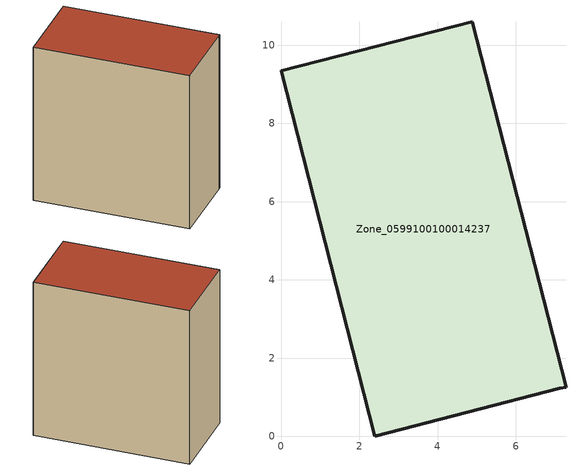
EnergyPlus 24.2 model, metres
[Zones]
Zone_0599100100014237
 floor ground (C_G): 7.12,1.23 2.4,0 0,9.35 4.89,10.61 7.28,1.26 z3.46
 wall outside (C_F): 7.28,1.26 4.89,10.61 0,9.35 2.4,0 7.12,1.23 7.28,1.26 z3.46:13.69
 roof outside (C_R): 2.4,0 7.12,1.23 7.28,1.26 4.89,10.61 0,9.35 z13.69
[BUILDING]
Pand.0599100100014237: North Axis=0; Terrain=City; Loads Convergence Tolerance Value=0.04; Temperature Convergence Tolerance Value=0.4; Solar Distribution=FullExterior; Maximum Number of Warmup Days=25; Minimum Number of Warmup Days=1
[Site:Location]
Rotterdam.The.Hague.AP_ZH_NLD Design_Conditions: Latitude=51.96; Longitude=4.45; Time Zone=1; Elevation=-4.5
[SITE:GROUNDTEMPERATURE:BUILDINGSURFACE]
18, 18, 18, 18, 18, 18, 18, 18, 18, 18, 18, 18
[MATERIAL] Thermal Absorptance=0.9; Solar Absorptance=0.7; Visible Absorptance=0.7
Name | Roughness | Thickness | Conductivity | Density | Specific Heat
G.TI.2015-2018 | MediumSmooth | 0.15 | 0.0428571 | 540 | 1210
F.TI.2015-2018 | Rough | 0.3 | 0.0666667 | 1920 | 840
R.TI.2015-2018 | MediumRough | 0.2 | 0.0333333 | 1500 | 1000
[CONSTRUCTION]
C_G: G.TI.2015-2018
C_F: F.TI.2015-2018
C_R: R.TI.2015-2018
[ZONE]
Zone_0599100100014237: Type=1; Multiplier=1; Ceiling Height=Autocalculate; Volume=Autocalculate; Floor Area=autocalculate; Part of Total Floor Area=Yes
[ZONEINFILTRATION:DESIGNFLOWRATE]
Infil_Zone_0599100100014237: Zone or ZoneList or Space or SpaceList=Zone_0599100100014237; Schedule=AlwaysOn; Design Flow Rate Calculation Method=Flow/Area; Flow Rate per Floor Area=0.0015; Constant Term Coefficient=1; Temperature Term Coefficient=0; Velocity Term Coefficient=0; Velocity Squared Term Coefficient=0
[HVACTEMPLATE:ZONE:IDEALLOADSAIRSYSTEM]
Zone_0599100100014237: Maximum Heating Supply Air Temperature=50; Minimum Cooling Supply Air Temperature=13; Maximum Heating Supply Air Humidity Ratio=0.0156; Minimum Cooling Supply Air Humidity Ratio=0.0077; Heating Limit=NoLimit; Cooling Limit=NoLimit; Dehumidification Control Type=ConstantSensibleHeatRatio; Cooling Sensible Heat Ratio=0.7; Dehumidification Setpoint=60; Humidification Control Type=None; Humidification Setpoint=30; Outdoor Air Method=None; Outdoor Air Flow Rate per Person=0.00944; Outdoor Air Flow Rate per Zone Floor Area=0; Outdoor Air Flow Rate per Zone=0; Demand Controlled Ventilation Type=None; Outdoor Air Economizer Type=NoEconomizer; Heat Recovery Type=None; Sensible Heat Recovery Effectiveness=0.7; Latent Heat Recovery Effectiveness=0.65
[ZONECONTROL:THERMOSTAT]
ThermostatControl_Zone_0599100100014237: Zone or ZoneList=Zone_0599100100014237; Control Type Schedule=DualSetpointControlType; Control 1=Thermostat_Zone_0599100100014237; Temperature Difference Between Cutout And Setpoint=0
[THERMOSTATSETPOINT:DUALSETPOINT]
Thermostat_Zone_0599100100014237: Heating Setpoint Temperature Schedule=HeatingSetpoint_Zone_0599100100014237; Cooling Setpoint Temperature Schedule=CoolingSetpoint_Zone_0599100100014237
[SCHEDULE:COMPACT]
HeatingSetpoint_Zone_0599100100014237: Through: 12/31, For: AllDays, Until: 24:00, 21
CoolingSetpoint_Zone_0599100100014237: Through: 12/31, For: AllDays, Until: 24:00, 24
DualSetpointControlType: Through: 12/31, For: AllDays, Until: 24:00, 4
AlwaysOn: Through: 12/31, For: AllDays, Until: 24:00, 1
